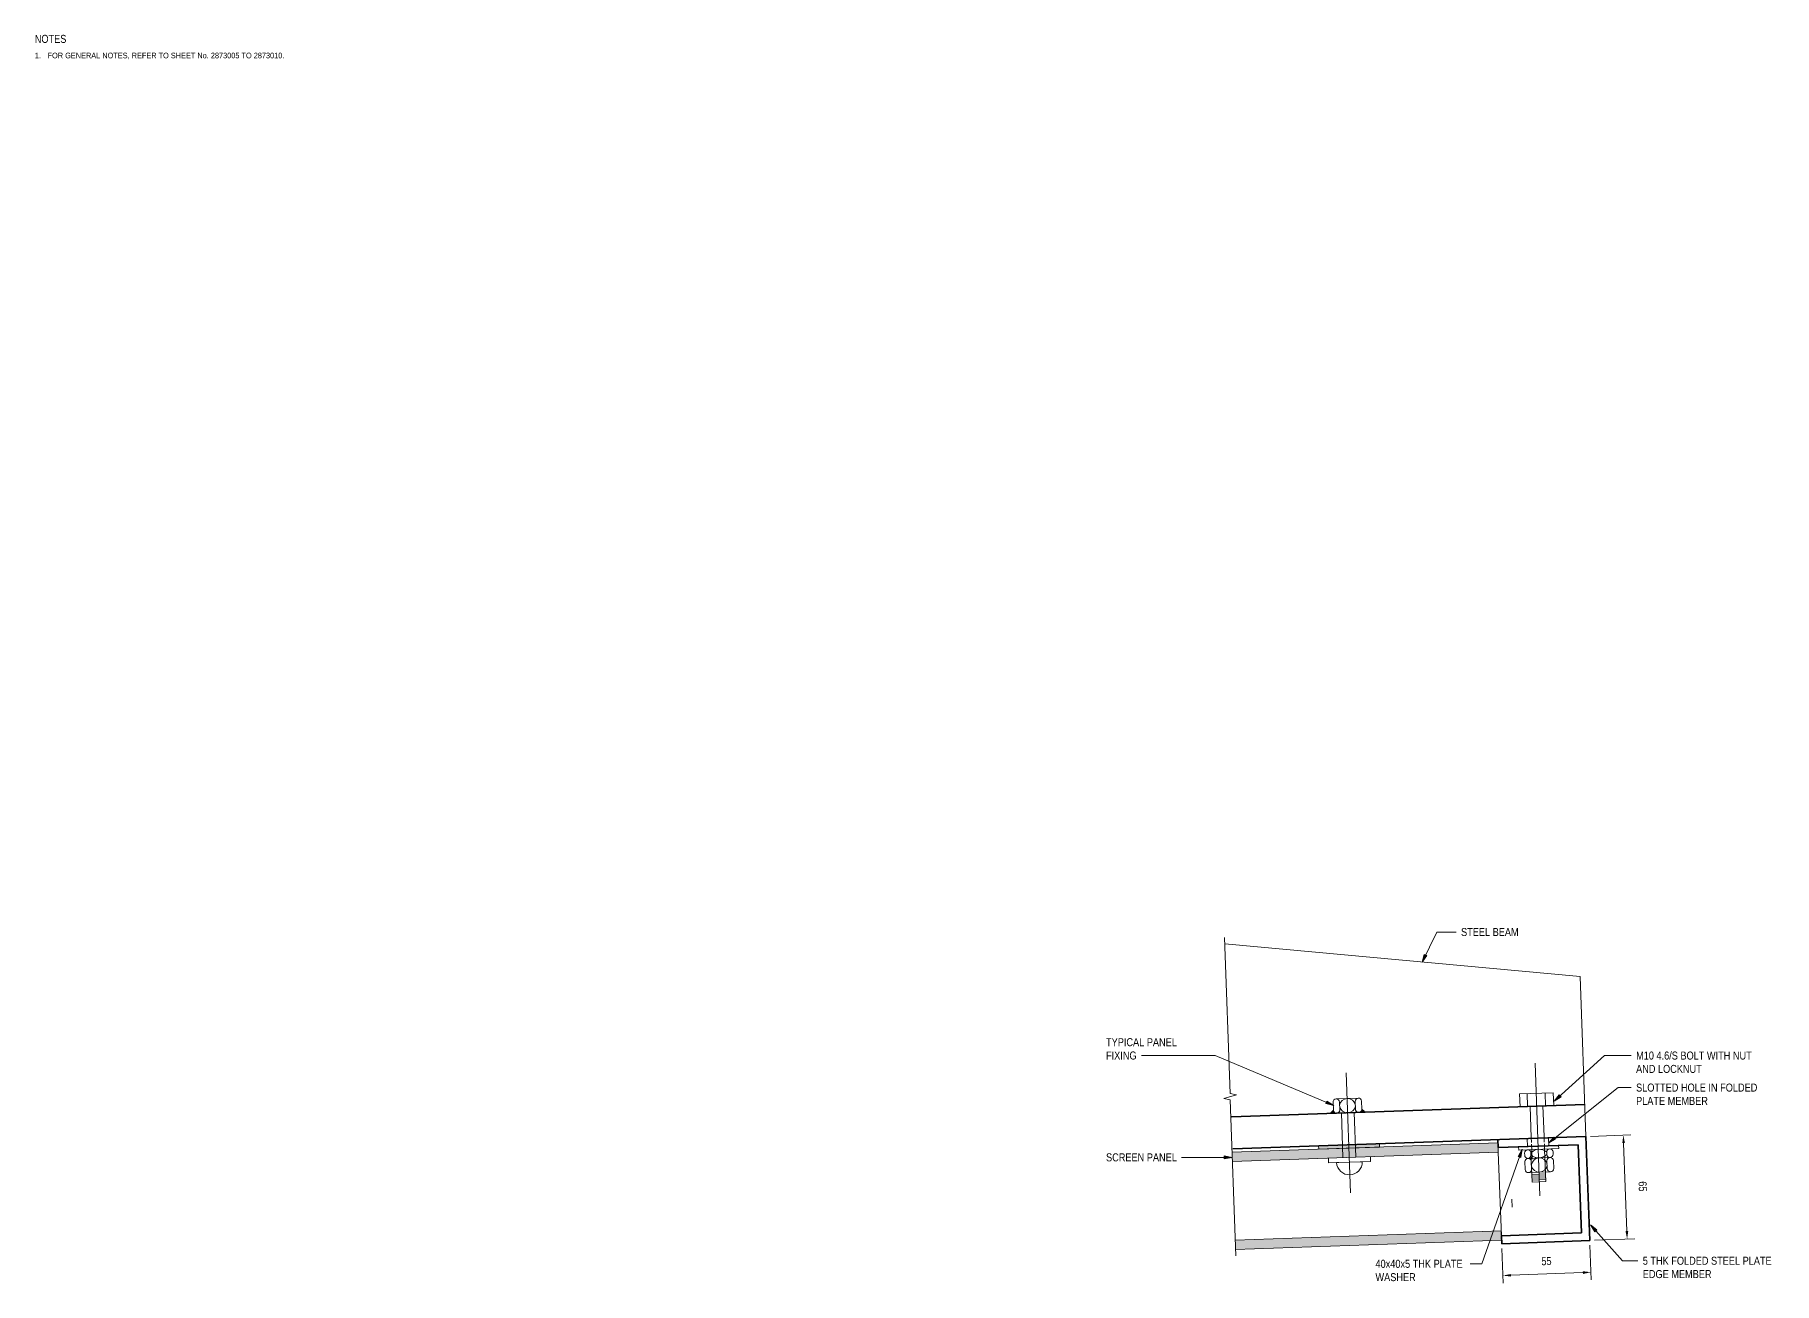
# Model space of a CAD drawing. Header units: metres. Extents: x 10.38 to 19.36, y -0.51 to 4.86.
# Drawn here: x 18.273 to 19.36, y 1.892 to 2.673 of the extents above; entities that cross this region are included whole.
import ezdxf

# ---------------------------------------------------------------- set-up
doc = ezdxf.new("R2010")
doc.units = ezdxf.units.M
doc.linetypes.add('JacobsCenter', pattern=[0.015, 0.009, -0.0015, 0.003, -0.0015])
doc.linetypes.add('JacobsDash', pattern=[0.0045, 0.003, -0.0015])
doc.layers.get('Defpoints').update_dxf_attribs({"color": 41})
for name, color, linetype, lineweight in [('A-ANNO-DIMS', 7, 'Continuous', 9), ('A-DETL', 7, 'Continuous', 13), ('A-DETL-GENF', 7, 'Continuous', 9), ('G-ANNO-TEXT', 7, 'Continuous', 9)]:
    doc.layers.add(name, color=color, linetype=linetype, lineweight=lineweight)
doc.styles.add('Arial Narrow_3', font='ARIALN.TTF', dxfattribs={"height": 0.0035})
doc.styles.add('Arial Narrow_4', font='ARIALN.TTF', dxfattribs={"height": 0.005})
doc.dimstyles.new('Dimension_Standard_O__mm__2', dxfattribs={"dimscale": 0.3048, "dimtxt": 0.005117, "dimasz": 0.016404, "dimexe": 0.015748, "dimexo": 0.009843, "dimgap": 0.009843, "dimtad": 1, "dimdec": 0, "dimlfac": 1000, "dimzin": 0, "dimdsep": 46, "dimtxsty": 'Arial Narrow_4', "dimsah": 1, "dimcen": 0.09, "dimaunit": 1, "dimadec": 4, "dimazin": 0, "dimtfac": 1, "dimtdec": 4, "dimtix": 1, "dimtmove": 2, "dimatfit": 3, "dimfxl": 1, "dimtvp": 1, "dimtfill": 1, "dimtolj": 1, "dimtzin": 0, "dimlwd": 18, "dimlwe": 18, "dimarcsym": 2})

# ---------------------------------------------------------------- blocks, each defined once
blk = doc.blocks.new('CS_DET_BreakLine_ViewScale - Std Break-6970491-DRG-2873234 - DETAIL C')
at = {"layer": 'A-DETL-GENF'}
for p, q in [((0.0935, 0), (-0.004, 0)), ((0.0945, 0.004), (0.0935, 0)), ((0.0965, -0.004), (0.0945, 0.004)), ((0.0975, 0), (0.0965, -0.004)), ((0.195, 0), (0.0975, 0))]:
    blk.add_line(p, q, dxfattribs=at)
blk = doc.blocks.new('DIMBLOCK50-DRG-2873234 - DETAIL C')
at = {"layer": 'A-ANNO-DIMS', "color": 0, "lineweight": 18, "transparency": 16777216}
for p, q in [((19.2454, 1.9842), (19.2706, 1.9852)), ((19.268, 1.925), (19.266, 1.98)), ((19.2478, 1.9193), (19.273, 1.9202))]:
    blk.add_line(p, q, dxfattribs=at)
at = {"layer": 'A-ANNO-DIMS', "color": 0, "transparency": 16777216}
for points in [[(19.2668, 1.98), (19.2652, 1.98), (19.2658, 1.985)], [(19.2689, 1.9251), (19.2672, 1.925), (19.2682, 1.92)]]:
    blk.add_solid(points, dxfattribs=at)
at = {"layer": 'Defpoints', "color": 0, "transparency": 16777216}
for p in [(19.2424, 1.9841), (19.2658, 1.985), (19.2448, 1.9192)]:
    blk.add_point(p, dxfattribs=at)
at = {"layer": 'A-ANNO-DIMS', "color": 0, "lineweight": 18, "transparency": 16777216, "insert": (19.2803, 1.9562), "char_height": 0.005, "width": 0.007603, "attachment_point": 1, "rotation": 272.1261, "line_spacing_factor": 0.974696, "style": 'Arial Narrow_4', "bg_fill": 3, "box_fill_scale": 1.1, "bg_fill_color": 256, "bg_fill_true_color": 13158600, "bg_fill_transparency": 0}
blk.add_mtext('\\A1;65', dxfattribs=at)
blk = doc.blocks.new('DIMBLOCK51-DRG-2873234 - DETAIL C')
at = {"layer": 'A-ANNO-DIMS', "color": 0, "lineweight": 18, "transparency": 16777216}
for p, q in [((19.1899, 1.9141), (19.1907, 1.8924)), ((19.2449, 1.9162), (19.2457, 1.8945)), ((19.1956, 1.8974), (19.2405, 1.8991))]:
    blk.add_line(p, q, dxfattribs=at)
at = {"layer": 'A-ANNO-DIMS', "color": 0, "transparency": 16777216}
for points in [[(19.1955, 1.8982), (19.1956, 1.8966), (19.1906, 1.8972)], [(19.2405, 1.8999), (19.2406, 1.8982), (19.2455, 1.8993)]]:
    blk.add_solid(points, dxfattribs=at)
at = {"layer": 'Defpoints', "color": 0, "transparency": 16777216}
for p in [(19.1898, 1.9171), (19.2448, 1.9192), (19.2455, 1.8993)]:
    blk.add_point(p, dxfattribs=at)
at = {"layer": 'A-ANNO-DIMS', "color": 0, "lineweight": 18, "transparency": 16777216, "insert": (19.2145, 1.9086), "char_height": 0.005, "width": 0.007603, "attachment_point": 1, "rotation": 2.1261, "line_spacing_factor": 0.974696, "style": 'Arial Narrow_4', "bg_fill": 3, "box_fill_scale": 1.1, "bg_fill_color": 256, "bg_fill_true_color": 13158600, "bg_fill_transparency": 0}
blk.add_mtext('\\A1;55', dxfattribs=at)

msp = doc.modelspace()

# ---------------------------------------------------------------- hatches: boundary and pattern name
at = {"layer": 'A-DETL-GENF'}
for points in [[(19.0831348, 1.9988584), (19.0856331, 1.9989511), (19.0852565, 1.9992572), (19.0849646, 1.9996449), (19.0847748, 2.0000915), (19.0846981, 2.0005707), (19.0834989, 1.9992572)], [(19.1016414, 1.9995454), (19.1041396, 1.9996382), (19.1024537, 2.0012299), (19.1024128, 2.0007463), (19.1022566, 2.0002869), (19.1019943, 1.9998785)]]:
    msp.add_hatch(color=256, dxfattribs=at).paths.add_polyline_path(points)
at = {"layer": 'A-DETL-GENF', "true_color": 0xc0c0c0}
for points in [[(19.0215972, 1.9685235), (19.1877012, 1.974324), (19.1875007, 1.9800638), (19.0213967, 1.9742633)], [(19.0755218, 1.9761534), (19.1134592, 1.9774782), (19.1134026, 1.9796059), (19.0754226, 1.9782796)], [(19.0235163, 1.9135655), (19.1896115, 1.9193657), (19.189411, 1.9251055), (19.0233159, 1.9193054)]]:
    msp.add_hatch(color=9, dxfattribs=at).paths.add_polyline_path(points)
at = {"layer": 'G-ANNO-TEXT'}
for points in [[(19.1401144, 2.0930289), (19.1430848, 2.0971464), (19.1414974, 2.097914)], [(19.0849641, 2.0035077), (19.0806984, 2.006261), (19.080014, 2.004636)], [(19.2225937, 2.0062131), (19.2268953, 2.0089101), (19.2257135, 2.0102187)], [(19.2190064, 1.9799354), (19.2234674, 1.9823596), (19.2223693, 1.9837392)], [(19.0215552, 1.971076), (19.0165552, 1.9719576), (19.0165552, 1.9701943)], [(19.2025187, 1.9760915), (19.2000342, 1.9716638), (19.2016984, 1.9710811)], [(19.2453249, 1.9289358), (19.2479783, 1.9246072), (19.2492987, 1.9257757)]]:
    msp.add_hatch(color=256, dxfattribs=at).paths.add_polyline_path(points)

# ---------------------------------------------------------------- linework, layer by layer
at = {"layer": 'A-DETL', "lineweight": 18}
for p, q in [((19.01685, 2.1044639), (19.2388016, 2.0840903)), ((19.2388016, 2.0840903), (19.2423821, 1.9841099)), ((19.0867029, 1.9677765), (19.1026914, 1.968362))]:
    msp.add_line(p, q, dxfattribs=at)
at = {"layer": 'A-DETL', "linetype": 'JacobsCenter', "lineweight": 9}
for p, q in [((19.0927296, 2.0238823), (19.095474, 1.9489325)), ((19.2137253, 1.9470152), (19.2106456, 2.0299713)), ((19.1877075, 1.974324), (19.1896459, 1.9221104))]:
    msp.add_line(p, q, dxfattribs=at)
at = {"layer": 'A-DETL'}
for p, q in [((19.2009637, 2.0107225), (19.2220255, 2.011458)), ((19.2012798, 2.0026868), (19.2009637, 2.0107225)), ((19.2057343, 2.0108891), (19.2060149, 2.0028521)), ((19.2169593, 2.0112811), (19.2172753, 2.0032454)), ((19.2223062, 2.003421), (19.2220255, 2.011458)), ((19.0846981, 2.0005707), (19.0831348, 1.9988584)), ((19.0846981, 2.0005707), (19.0845151, 2.0054983)), ((19.1002343, 2.0080832), (19.0864396, 2.0075711)), ((19.1002343, 2.0080832), (19.0864396, 2.0075711)), ((19.1002343, 2.0080832), (19.0864396, 2.0075711)), ((19.0886953, 2.0007191), (19.0885124, 2.0056467)), ((19.0984928, 2.0010828), (19.0983099, 2.0060104)), ((19.1016414, 1.9995454), (19.1041396, 1.9996382)), ((19.1024901, 2.0012312), (19.1023071, 2.0061588)), ((19.1041396, 1.9996382), (19.1024537, 2.0012299)), ((19.2083263, 1.9835798), (19.2076185, 2.0029081)), ((19.2163317, 1.9840143), (19.2156199, 2.0031876)), ((19.0831348, 1.9988584), (19.0856331, 1.9989511)), ((19.1005656, 1.9991584), (19.0867709, 1.9986463)), ((19.1005656, 1.9991584), (19.0867709, 1.9986463)), ((19.1005656, 1.9991584), (19.0867709, 1.9986463)), ((19.089711, 1.9987907), (19.0906837, 1.970936)), ((19.0976562, 1.9990682), (19.0986289, 1.9712135)), ((19.0816852, 1.9676218), (19.0815455, 1.9706169)), ((19.0816852, 1.9676218), (19.1078602, 1.9685358)), ((19.1078602, 1.9685358), (19.1077805, 1.9715331)), ((19.2041358, 1.9737636), (19.2041873, 1.9723763)), ((19.2043357, 1.968379), (19.2045186, 1.9634514)), ((19.2062601, 1.9704519), (19.2200548, 1.970964)), ((19.2062601, 1.9704519), (19.2200548, 1.970964)), ((19.2062601, 1.9704519), (19.2200548, 1.970964)), ((19.208812, 1.9556225), (19.208133, 1.973912)), ((19.2083329, 1.9685274), (19.2085159, 1.9635998)), ((19.2088285, 1.9698645), (19.208625, 1.9754217)), ((19.217374, 1.9559404), (19.2166387, 1.9757465)), ((19.217982, 1.9728884), (19.2179305, 1.9742757)), ((19.2181304, 1.9688912), (19.2183134, 1.9639636)), ((19.2219278, 1.9744241), (19.2219793, 1.9730368)), ((19.2221277, 1.9690396), (19.2223106, 1.964112)), ((19.2065914, 1.961527), (19.2203862, 1.9620392)), ((19.2065914, 1.961527), (19.2203862, 1.9620392)), ((19.2065914, 1.961527), (19.2203862, 1.9620392)), ((19.208812, 1.9556225), (19.217374, 1.9559404))]:
    msp.add_line(p, q, dxfattribs=at)
at = {"layer": 'A-DETL', "lineweight": 35}
for p, q in [((19.0210856, 1.9963943), (19.2416663, 2.0040971)), ((19.0218689, 1.9764094), (19.2423821, 1.9841099)), ((19.1874155, 1.9821904), (19.1876009, 1.9771939)), ((19.1876009, 1.9771939), (19.2375706, 1.9789388)), ((19.2375706, 1.9789388), (19.2396115, 1.9239653)), ((19.2423821, 1.9841099), (19.2447935, 1.9191547)), ((19.1896459, 1.9221104), (19.2396115, 1.9239653)), ((19.1896459, 1.9221104), (19.1898314, 1.9171142)), ((19.1898314, 1.9171142), (19.2447935, 1.9191547))]:
    msp.add_line(p, q, dxfattribs=at)
at = {"layer": 'A-DETL', "lineweight": 9}
for p, q in [((19.1875007, 1.9800638), (19.0213967, 1.9742633)), ((19.1134026, 1.9796059), (19.0754226, 1.9782796)), ((19.0754226, 1.9782796), (19.0755218, 1.9761534)), ((19.1134592, 1.9774782), (19.1134026, 1.9796059)), ((19.1877012, 1.974324), (19.1875007, 1.9800638)), ((19.200396, 1.9776275), (19.2253788, 1.978555)), ((19.2253788, 1.978555), (19.225453, 1.9765564)), ((19.0215972, 1.9685235), (19.1877012, 1.974324)), ((19.0755218, 1.9761534), (19.1134592, 1.9774782)), ((19.2004702, 1.9756289), (19.200396, 1.9776275)), ((19.225453, 1.9765564), (19.2004702, 1.9756289)), ((19.189411, 1.9251055), (19.0233159, 1.9193054)), ((19.1896115, 1.9193657), (19.189411, 1.9251055)), ((19.0235163, 1.9135655), (19.1896115, 1.9193657))]:
    msp.add_line(p, q, dxfattribs=at)
at = {"layer": 'A-DETL', "linetype": 'JacobsDash', "lineweight": 9}
for p, q in [((19.2058932, 1.9778326), (19.2057187, 1.9828296)), ((19.2084547, 1.9803152), (19.2083263, 1.9835798)), ((19.208625, 1.9754217), (19.2084729, 1.9792894)), ((19.2164661, 1.9805972), (19.2163317, 1.9840143)), ((19.2166387, 1.9757465), (19.2164864, 1.9796175)), ((19.2192509, 1.9783275), (19.2190528, 1.9833665)), ((19.2086339, 1.9604205), (19.2171959, 1.9607383)), ((19.2086777, 1.9592397), (19.2172397, 1.9595575)), ((19.2087216, 1.9580589), (19.2172835, 1.9583768)), ((19.2087654, 1.9568781), (19.2173274, 1.957196))]:
    msp.add_line(p, q, dxfattribs=at)
at = {"layer": 'A-DETL', "color": 7, "lineweight": 9, "true_color": 0xffffff}
msp.add_line((19.1961036, 1.9450075), (19.1962781, 1.9400105), dxfattribs=at)
at = {"layer": 'A-DETL'}
for centre, radius, start, end in [((19.0865138, 2.0055725), 0.002, 2.1261218, 182.1261218), ((19.0866967, 2.0006449), 0.002, 182.1261218, 216.6820864), ((19.0866967, 2.0006449), 0.002, 182.1261218, 237.8738782), ((19.0866967, 2.0006449), 0.002, 219.4010574, 2.1261218), ((19.0935224, 2.0028306), 0.005, 13.4817374, 170.7705062), ((19.0934828, 2.0038989), 0.005, 193.4817374, 350.7705062), ((19.1003085, 2.0060846), 0.002, 2.1261218, 182.1261218), ((19.1004914, 2.001157), 0.002, 182.1261218, 320.2874297), ((19.1004551, 2.0011557), 0.002, 306.3783654, 2.1261218), ((19.1004914, 2.001157), 0.002, 333.5313826, 2.1261218), ((19.2061344, 1.9738378), 0.002, 2.1261218, 182.1261218), ((19.2061859, 1.9724505), 0.002, 182.1261218, 2.1261218), ((19.2063343, 1.9684532), 0.002, 2.1261218, 182.1261218), ((19.2132176, 1.9690896), 0.0070077, 47.7365044, 136.5157392), ((19.2128975, 1.9777108), 0.0070077, 227.7365044, 316.5157392), ((19.213343, 1.9657114), 0.005, 13.4817374, 170.7705062), ((19.2199291, 1.9743499), 0.002, 2.1261218, 182.1261218), ((19.2199806, 1.9729626), 0.002, 182.1261218, 2.1261218), ((19.220129, 1.9689654), 0.002, 2.1261218, 182.1261218), ((19.2065172, 1.9635256), 0.002, 182.1261218, 2.1261218), ((19.2133033, 1.9667796), 0.005, 193.4817374, 350.7705062), ((19.220312, 1.9640378), 0.002, 182.1261218, 2.1261218)]:
    msp.add_arc(centre, radius, start, end, dxfattribs=at)
at = {"layer": 'A-DETL', "lineweight": 18}
msp.add_arc((19.0946942, 1.9681494), 0.008, 182.6716553, 1.5224019, dxfattribs=at)
at = {"layer": 'G-ANNO-TEXT'}
for p, q in [((19.1401144, 2.0930289), (19.1492246, 2.1118686)), ((19.1492246, 2.1118686), (19.1614383, 2.1118686)), ((19.1414974, 2.097914), (19.1401144, 2.0930289)), ((19.1430848, 2.0971464), (19.1414974, 2.097914)), ((19.1401144, 2.0930289), (19.1430848, 2.0971464)), ((19.0038168, 2.0347069), (18.9648535, 2.0347069)), ((19.0108907, 2.0347069), (19.0038168, 2.0347069)), ((19.0849641, 2.0035077), (19.0108907, 2.0347069)), ((19.2225937, 2.0062131), (19.2541066, 2.0346734)), ((19.2541066, 2.0346734), (19.2707882, 2.0346734)), ((19.2626465, 2.0146734), (19.2707882, 2.0146734)), ((19.0806984, 2.006261), (19.080014, 2.004636)), ((19.080014, 2.004636), (19.0849641, 2.0035077)), ((19.0849641, 2.0035077), (19.0806984, 2.006261)), ((19.2257135, 2.0102187), (19.2225937, 2.0062131)), ((19.2225937, 2.0062131), (19.2268953, 2.0089101)), ((19.2268953, 2.0089101), (19.2257135, 2.0102187)), ((19.2223693, 1.9837392), (19.2190064, 1.9799354)), ((19.2190064, 1.9799354), (19.2234674, 1.9823596)), ((19.2234674, 1.9823596), (19.2223693, 1.9837392)), ((18.9899912, 1.971076), (18.9898566, 1.971076)), ((19.0215552, 1.971076), (18.9899912, 1.971076)), ((19.0215552, 1.971076), (19.0165552, 1.9719576)), ((19.0165552, 1.9719576), (19.0165552, 1.9701943)), ((19.0165552, 1.9701943), (19.0215552, 1.971076)), ((19.2025187, 1.9760915), (19.2000342, 1.9716638)), ((19.2000342, 1.9716638), (19.2016984, 1.9710811)), ((19.2016984, 1.9710811), (19.2025187, 1.9760915)), ((19.1774704, 1.9045549), (19.1702048, 1.9045549)), ((19.2652057, 1.9064703), (19.2749634, 1.9064703))]:
    msp.add_line(p, q, dxfattribs=at)

# ---------------------------------------------------------------- block references
at = {"layer": 'A-DETL-GENF', "rotation": 271.9999999999998}
msp.add_blockref('CS_DET_BreakLine_ViewScale - Std Break-6970491-DRG-2873234 - DETAIL C', (19.01685, 2.1044639), dxfattribs=at)

# ---------------------------------------------------------------- texts
at = {"layer": 'G-ANNO-TEXT', "attachment_point": 1, "bg_fill": 3, "box_fill_scale": 1, "bg_fill_color": 256, "bg_fill_true_color": 13158600, "bg_fill_transparency": 0}
for s, insert, char_height, style in [('NOTES', (18.2734473, 2.6724541), 0.005, 'Arial Narrow_4'), ('1.', (18.2734473, 2.6613304), 0.0035, 'Arial Narrow_3')]:
    msp.add_mtext(s, dxfattribs=dict(at, insert=insert, char_height=char_height, style=style))
at = {"layer": 'G-ANNO-TEXT', "insert": (18.9426712, 2.0455413), "char_height": 0.005, "attachment_point": 1, "style": 'Arial Narrow_4', "bg_fill": 3, "box_fill_scale": 1, "bg_fill_color": 256, "bg_fill_transparency": 0}
msp.add_mtext('TYPICAL PANEL ', dxfattribs=at)

# ---------------------------------------------------------------- next in the draw order: texts
at = {"layer": 'G-ANNO-TEXT', "attachment_point": 1, "bg_fill": 3, "box_fill_scale": 1, "bg_fill_color": 256, "bg_fill_true_color": 13158600, "bg_fill_transparency": 0}
for s, insert, char_height, style in [('FOR GENERAL NOTES, REFER TO SHEET No. 2873005 TO 2873010.', (18.2814509, 2.6613304), 0.0035, 'Arial Narrow_3'), ('M10 4.6/S BOLT WITH NUT ', (19.2737882, 2.0371734), 0.005, 'Arial Narrow_4'), ('SLOTTED HOLE IN FOLDED ', (19.2737882, 2.0171734), 0.005, 'Arial Narrow_4'), ('SCREEN PANEL', (18.9426712, 1.973576), 0.005, 'Arial Narrow_4'), ('40x40x5 THK PLATE ', (19.1109809, 1.9070549), 0.005, 'Arial Narrow_4'), ('5 THK FOLDED STEEL PLATE ', (19.2779634, 1.9089703), 0.005, 'Arial Narrow_4')]:
    msp.add_mtext(s, dxfattribs=dict(at, insert=insert, char_height=char_height, style=style))
at = {"layer": 'G-ANNO-TEXT', "char_height": 0.005, "attachment_point": 1, "style": 'Arial Narrow_4', "bg_fill": 3, "box_fill_scale": 1, "bg_fill_color": 256, "bg_fill_transparency": 0}
for s, insert in [('STEEL BEAM', (19.1644383, 2.1143686)), ('FIXING', (18.9426712, 2.0372069))]:
    msp.add_mtext(s, dxfattribs=dict(at, insert=insert))

# ---------------------------------------------------------------- next in the draw order: dimensions: what is measured, and where the dimension line sits
at = {"layer": 'A-ANNO-DIMS', "lineweight": 18}
dim = msp.add_linear_dim(base=(19.2658069, 1.9849796), p1=(19.2447935, 1.9191547), p2=(19.2423821, 1.9841099), angle=272.1261218, dimstyle='Dimension_Standard_O__mm__2', override={"dimpost": '<>', "dimfxl": 0.065}, dxfattribs=at)
dim.commit()
dim.dimension.update_dxf_attribs({"geometry": 'DIMBLOCK50-DRG-2873234 - DETAIL C', "text_midpoint": (19.277062, 1.952241), "dimtype": 160, "text_rotation": 272.1261218})

# ---------------------------------------------------------------- next in the draw order: linework, layer by layer
at = {"layer": 'G-ANNO-TEXT'}
for p, q in [((19.2190064, 1.9799354), (19.2626465, 2.0146734)), ((19.2453249, 1.9289358), (19.2479783, 1.9246072)), ((19.2492987, 1.9257757), (19.2453249, 1.9289358)), ((19.2479783, 1.9246072), (19.2492987, 1.9257757))]:
    msp.add_line(p, q, dxfattribs=at)

# ---------------------------------------------------------------- next in the draw order: texts
at = {"layer": 'G-ANNO-TEXT', "char_height": 0.005, "attachment_point": 1, "style": 'Arial Narrow_4', "bg_fill": 3, "box_fill_scale": 1, "bg_fill_color": 256, "bg_fill_true_color": 13158600, "bg_fill_transparency": 0}
for s, insert in [('AND LOCKNUT', (19.2737882, 2.028839)), ('PLATE MEMBER', (19.2737882, 2.008839)), ('WASHER', (19.1109809, 1.8987205)), ('EDGE MEMBER', (19.2779634, 1.9006359))]:
    msp.add_mtext(s, dxfattribs=dict(at, insert=insert))

# ---------------------------------------------------------------- next in the draw order: dimensions: what is measured, and where the dimension line sits
at = {"layer": 'A-ANNO-DIMS', "lineweight": 18}
dim = msp.add_linear_dim(base=(19.2455321, 1.899261), p1=(19.1898314, 1.9171142), p2=(19.2447935, 1.9191547), angle=2.1261218, dimstyle='Dimension_Standard_O__mm__2', override={"dimpost": '<>', "dimfxl": 0.055}, dxfattribs=at)
dim.commit()
dim.dimension.update_dxf_attribs({"geometry": 'DIMBLOCK51-DRG-2873234 - DETAIL C', "text_midpoint": (19.2184178, 1.9054395), "dimtype": 160, "text_rotation": 2.1261218})

# ---------------------------------------------------------------- next in the draw order: linework, layer by layer
at = {"layer": 'G-ANNO-TEXT'}
for p, q in [((19.2025187, 1.9760915), (19.1774704, 1.9045549)), ((19.2453249, 1.9289358), (19.2652057, 1.9064703))]:
    msp.add_line(p, q, dxfattribs=at)

doc.saveas('drawing.dxf')
